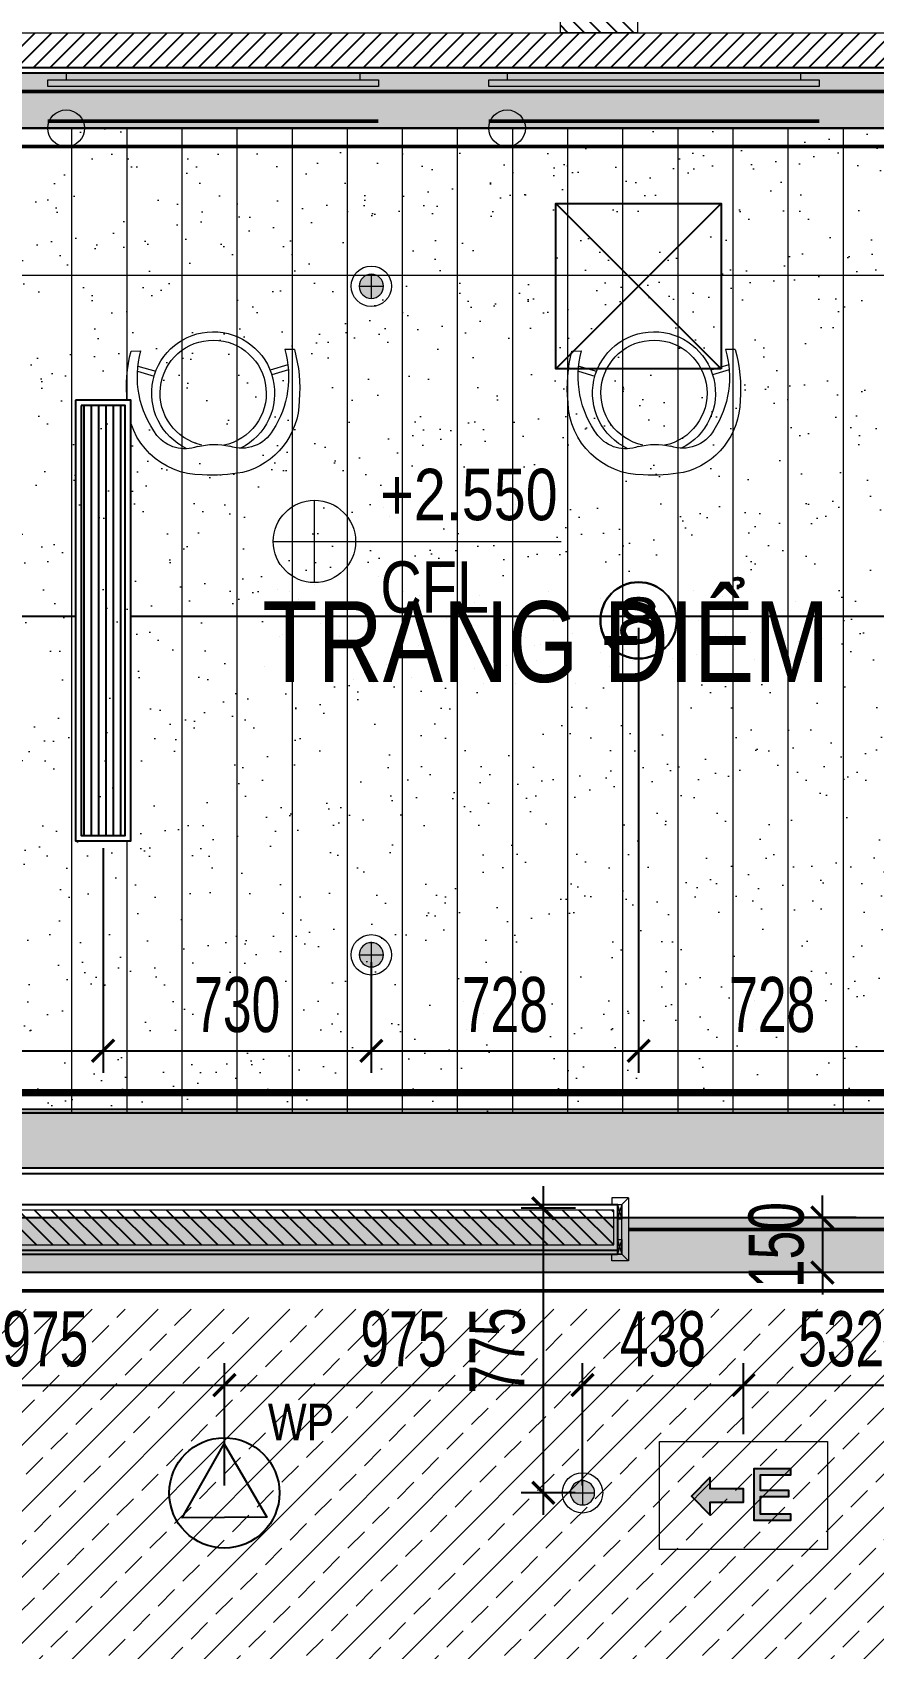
# Model space of a CAD drawing. Header units: millimetres. Extents: x -343543 to 400519, y -115663 to 104219.
# Drawn here: x -235807 to -233516, y 10301 to 14701 of the extents above; entities that cross this region are included whole.
import ezdxf
from ezdxf.enums import TextEntityAlignment as Align
from ezdxf.xclip import XClip

# ---------------------------------------------------------------- set-up
doc = ezdxf.new("R2010")
doc.units = ezdxf.units.MM
doc.header["$XCLIPFRAME"] = 0
for name, pattern in [("$0$02'TUONG Xay$0$HIDDEN", [0.375, 0.25, -0.125]), ('ACAD_ISO07W100', [3, 0, -3]), ('CONTINOUS', [0]), ('HIDDEN2', [0.1875, 0.125, -0.0625]), ('XREF MAT BANG TUONG XAY$0$CENTER', [50.8, 31.75, -6.35, 6.35, -6.35]), ('XREF MAT BANG TUONG XAY$0$HIDDEN', [0.375, 0.25, -0.125])]:
    doc.linetypes.add(name, pattern=pattern)
doc.layers.get('0').update_dxf_attribs({"color": 231, "lineweight": 0})
doc.layers.get('DefPoints').update_dxf_attribs({"color": 191})
doc.layers.add('A-BaoChay', color=4, linetype='Continuous', lineweight=25, true_color=0x00ffff)
doc.layers.add('fix lightting red', color=1, linetype='Continuous', lineweight=5, true_color=0xff0000)
for name, color, linetype, lineweight in [('A-CLNG', 157, 'Continuous', 25), ('A-FLOR-PRTN', 161, 'Continuous', 9), ('A-PATT', 252, 'Continuous', 9), ('A-SYMBOLS', 10, 'Continuous', 13), ('E-EX', 3, 'Continuous', 25), ('EL - TEXT', 3, 'Continuous', 9), ('fix lighting', 2, 'Continuous', 5), ('SME-E-LTG-DIM', 55, 'Continuous', 18), ('XREF MAT BANG TUONG XAY$0$$0$A-WALL-INT', 8, 'Continuous', 9), ('XREF MAT BANG TUONG XAY$0$$1$A-TEXT', 8, 'Continuous', 25), ('XREF MAT BANG TUONG XAY$0$A-GRID', 8, 'XREF MAT BANG TUONG XAY$0$CENTER', 15), ('XREF MAT BANG TUONG XAY$0$A-WALL-INT', 8, 'Continuous', 9)]:
    doc.layers.add(name, color=color, linetype=linetype, lineweight=lineweight)
for name, color, linetype in [('A-TEXT', 255, 'Continuous'), ('AC - SAG', 160, 'Continuous'), ('XREF MAT BANG TUONG XAY$0$A-FNSH', 8, 'Continuous'), ('XREF MAT BANG TUONG XAY$0$A-FURN', 8, 'Continuous'), ('XREF MAT BANG TUONG XAY$0$A-HIDD', 8, 'XREF MAT BANG TUONG XAY$0$HIDDEN'), ('XREF MAT BANG TUONG XAY$0$A-PATT', 8, 'Continuous')]:
    doc.layers.add(name, color=color, linetype=linetype)
doc.layers.add('EL - CABLE - PA', color=5, linetype='CONTINOUS', true_color=0x0000ff)
doc.styles.add('Arial', font='arial.ttf', dxfattribs={"width": 0.8})
doc.styles.add('LHP', font='arial.ttf')
doc.styles.add('SM-DIMTEXT', font='SME.shx', dxfattribs={"width": 0.7})
doc.styles.add('VTK _ Arial_2.5 mm', font='arial.ttf', dxfattribs={"width": 0.8, "height": 2.5})
doc.styles.add('XREF MAT BANG TUONG XAY$0$Arial', font='arial.ttf', dxfattribs={"width": 0.8})
doc.dimstyles.new('SDIM-100', dxfattribs={"dimscale": 100, "dimtxt": 2, "dimasz": 0.6, "dimexe": 0.6, "dimexo": 0.2, "dimgap": 0.5, "dimtad": 1, "dimdec": 0, "dimzin": 12, "dimtxsty": 'SM-DIMTEXT', "dimblk": 'ARCHTICK', "dimblk1": 'ARCHTICK', "dimblk2": 'ARCHTICK', "dimcen": 0.12, "dimdle": 0.6, "dimclrd": 7, "dimclre": 8, "dimadec": 0, "dimazin": 3, "dimtfac": 2, "dimtix": 1, "dimtmove": 1, "dimatfit": 3, "dimfxl": 1, "dimtzin": 0, "dimarcsym": 1})
pattern_1 = [(90, (-254149.02, 11710), (-150, 9e-15), [])]

# ---------------------------------------------------------------- blocks, each defined once
blk = doc.blocks.new('*U218')
at = {"layer": 'XREF MAT BANG TUONG XAY$0$A-PATT'}
h = blk.add_hatch(dxfattribs=at)
h.set_pattern_fill('ANSI31', color=8, scale=10)
h.set_pattern_definition([(45, (40766.8, -11178.564), (-22.45064, 22.45064), [])])
h.paths.add_polyline_path([(-38.7, 47.5), (5281.3, 47.5), (5281.3, -47.5), (-38.7, -47.5)])
at = {"layer": 'XREF MAT BANG TUONG XAY$0$A-WALL-INT', "color": 8}
blk.add_lwpolyline([(-38.7, 47.5), (5281.3, 47.5), (5281.3, -47.5), (-38.7, -47.5)], close=True, dxfattribs=at)
blk = doc.blocks.new('*U236')
at = {"layer": 'XREF MAT BANG TUONG XAY$0$A-PATT'}
h = blk.add_hatch(dxfattribs=at)
h.set_pattern_fill('ANSI31', color=8, scale=10)
h.set_pattern_definition([(45, (35546.79, -11293.564), (-22.45064, 22.45064), [])])
h.paths.add_polyline_path([(-38.7, 47.5), (61.3, 47.5), (61.3, -162.5), (-38.7, -162.5)])
at = {"layer": 'XREF MAT BANG TUONG XAY$0$A-WALL-INT', "color": 8}
blk.add_lwpolyline([(-38.7, 47.5), (61.3, 47.5), (61.3, -162.5), (-38.7, -162.5)], close=True, dxfattribs=at)
blk = doc.blocks.new('XREF MAT BANG TUONG XAY$0$00.xref_IKIGAI_Truc')
at = {"layer": 'XREF MAT BANG TUONG XAY$0$A-GRID', "color": 8, "ltscale": 20}
blk.add_lwpolyline([(-2907.5, 14700), (42750, 14700)], dxfattribs=at)
blk = doc.blocks.new('XREF MAT BANG TUONG XAY$0$xref_IKIGAI_Cot')
at = {"layer": 'XREF MAT BANG TUONG XAY$0$A-GRID', "color": 8, "ltscale": 20}
blk.add_lwpolyline([(-2907.5, 14700), (42750, 14700)], dxfattribs=at)
blk = doc.blocks.new('*U276')
at = {"layer": 'XREF MAT BANG TUONG XAY$0$A-PATT'}
h = blk.add_hatch(dxfattribs=at)
h.set_pattern_fill('ANSI31', color=8, scale=10)
h.set_pattern_definition([(45, (38191.79, -11178.564), (-22.45064, 22.45064), [])])
h.paths.add_polyline_path([(-38.7, 47.5), (2706.3, 47.5), (2706.3, -47.5), (-38.7, -47.5)])
at = {"layer": 'XREF MAT BANG TUONG XAY$0$A-WALL-INT', "color": 8}
blk.add_lwpolyline([(-38.7, 47.5), (2706.3, 47.5), (2706.3, -47.5), (-38.7, -47.5)], close=True, dxfattribs=at)
blk = doc.blocks.new('XREF MAT BANG NOI THAT$0$01.Xref _MB T1$0$YLD.Studio-03-10')
at = {"color": 8}
for p, q in [((-114.9, 223.3), (-115.2, 197)), ((-73.7, 204.8), (-59.6, 156.3)), ((-59.8, 205.9), (-46.6, 160.6)), ((-77.6, -203.4), (-62.6, -155.1)), ((-63.7, -204.8), (-49.7, -159.7)), ((-119.2, -221.1), (-118.9, -194.8))]:
    blk.add_line(p, q, dxfattribs=at)
for centre, radius, start, end in [((-15.8, -157.2), 393.2, 84.149, 104.6003), ((18.3, 30), 204.1, 359.8671, 88.3418), ((-45.4, -60.7), 267, 53.1466, 105.1604), ((0, 0), 167.3, 25.2374, 333.6757), ((0, 0), 144.5, 12.1358, 348.5505), ((53.4, 76.5), 98, 339.9252, 51.2235), ((320.2, -3), 180.7, 165.2751, 193.6379), ((-230.1, 2.2), 453.3, 349.5837, 3.4619), ((17.8, -30.4), 204.1, 270.5713, 345.9889), ((51.9, -77.5), 98, 299.7276, 18.9878), ((-44.2, 60.7), 266.2, 253.7114, 302.9528), ((-12.8, 157.4), 393.2, 254.3128, 274.764)]:
    blk.add_arc(centre, radius, start, end, dxfattribs=at)
blk = doc.blocks.new('XREF MAT BANG NOI THAT')
at = {"color": 8}
for points in [[(30945, 11510), (31495, 11510), (31495, 14285), (31190, 14285), (31190, 14590), (25897.5, 14590), (25900, 11509.6), (26450, 11510), (26450, 14040), (30945, 14040)], [(27089.5, 14554), (27089.5, 14572), (27989.5, 14572), (27989.5, 14554)], [(27939.5, 14590), (27139.5, 14590), (27139.5, 14572), (27939.5, 14572)], [(28289.5, 14554), (28289.5, 14572), (29189.5, 14572), (29189.5, 14554)], [(29139.5, 14590), (28339.5, 14590), (28339.5, 14572), (29139.5, 14572)]]:
    blk.add_lwpolyline(points, close=True, dxfattribs=at)
for centre in [(27139.5, 14440), (28339.5, 14440)]:
    blk.add_circle(centre, 50, dxfattribs=at)
at = {"color": 8, "xscale": -1.000000000000001, "rotation": 90}
for p in [(27539.5, 13718.8), (28739.5, 13718.8)]:
    blk.add_blockref('XREF MAT BANG NOI THAT$0$01.Xref _MB T1$0$YLD.Studio-03-10', p, dxfattribs=at)
blk = doc.blocks.new('01.Xref _MB T1')
at = {"layer": 'XREF MAT BANG TUONG XAY$0$$0$A-WALL-INT', "color": 8}
for points in [[(28624.99146, 11527.99999), (28624.99146, 11509.99999), (28651.99146, 11509.99999), (28669.99146, 11527.99999)], [(28639.99146, 11509.99999), (28651.99146, 11509.99999), (28651.99146, 11469.99999), (28639.99146, 11469.99999)], [(28651.99146, 11509.99999), (28669.99146, 11527.99999), (28669.99146, 11356.99999), (28651.99146, 11374.99999)], [(28639.99146, 11414.99999), (28651.99146, 11414.99999), (28651.99146, 11374.99999), (28639.99146, 11374.99999)], [(28624.99146, 11356.99999), (28624.99146, 11374.99999), (28651.99146, 11374.99999), (28669.99146, 11356.99999)]]:
    blk.add_lwpolyline(points, close=True, dxfattribs=at)
for points in [[(28639.99146, 11509.99999), (28651.99146, 11469.99999)], [(28651.99146, 11509.99999), (28639.99146, 11469.99999)], [(28639.99146, 11414.99999), (28651.99146, 11374.99999)], [(28651.99146, 11414.99999), (28639.99146, 11374.99999)]]:
    blk.add_lwpolyline(points, dxfattribs=at)
at = {"layer": 'XREF MAT BANG TUONG XAY$0$A-FNSH', "color": 8}
for points in [[(31620.01073, 14715.00011), (31620.00085, 11309.99999), (31494.99193, 11309.99999), (31494.99193, 11385), (30145.00077, 11385), (30145.00077, 11510), (31495.00143, 11510), (31495.00473, 14285), (31190.01068, 14284.99999), (31190.01068, 14590), (25900.03504, 14590), (25900.02556, 11509.99995), (28639.99146, 11509.99995), (28639.99146, 11384.99995), (25900.00142, 11384.99995), (25900.00142, 11314.99999), (25775.00148, 11314.99999), (25775.00136, 14590), (25244.99202, 14590), (25244.99202, 14715.0002)], [(25910.00142, 11314.99999), (25910.00142, 11374.99995), (28639.99146, 11374.99995)]]:
    blk.add_lwpolyline(points, dxfattribs=at)
at = {"layer": 'XREF MAT BANG TUONG XAY$0$A-HIDD', "color": 8, "ltscale": 200, "const_width": 10}
blk.add_lwpolyline([(28669.99146, 11442.49999), (30115.00077, 11442.49994)], dxfattribs=at)
at = {"color": 8}
blk.add_blockref('XREF MAT BANG TUONG XAY$0$00.xref_IKIGAI_Truc', (0.00011, 0), dxfattribs=at)
ref = blk.add_blockref('XREF MAT BANG TUONG XAY$0$xref_IKIGAI_Cot', (-0.00927, -0.00001), dxfattribs=at)
XClip(ref).set_block_clipping_path([(-1610.3425959283, -2225.6693134198), (41829.1295208634, 21555.8819575264)])
at = {"layer": 'XREF MAT BANG TUONG XAY$0$A-FURN', "color": 8}
for name, p, rotation in [('*U236', (28532.50133, 14738.6983), 90.00000000000001), ('*U218', (31166.30289, 14652.5), 180)]:
    blk.add_blockref(name, p, dxfattribs=dict(at, rotation=rotation))
at = {"layer": 'XREF MAT BANG TUONG XAY$0$A-FURN', "color": 8, "xscale": -1}
blk.add_blockref('*U276', (28591.29315, 11447.49995), dxfattribs=at)
at = {"layer": 'XREF MAT BANG TUONG XAY$0$$1$A-TEXT', "color": 8, "style": 'XREF MAT BANG TUONG XAY$0$Arial', "width": 0.8}
blk.add_text('TRANG ĐIỂM', height=220, dxfattribs=at).set_placement((27673.57742, 12932.58551))
at = {"layer": 'A-PATT', "color": 8}
blk.add_blockref('XREF MAT BANG NOI THAT', (0, 0), dxfattribs=at)
blk = doc.blocks.new('DenSanTuongT1Ikigai')
at = {"layer": 'fix lightting red', "color": 1, "linetype": "$0$02'TUONG Xay$0$HIDDEN", "ltscale": 500, "true_color": 0xff0000, "const_width": 10}
for points in [[(31190, 14540), (25950, 14540), (25950, 11509.6)], [(31190, 14540), (25950, 14540), (25950, 11509.6)], [(27989.5, 14459.1), (27089.5, 14459.1)], [(29189.5, 14459.1), (28289.5, 14459.1)]]:
    blk.add_lwpolyline(points, dxfattribs=at)
blk = doc.blocks.new('_ArchTick')
at = {"color": 0, "linetype": 'ByBlock', "const_width": 0.15}
blk.add_lwpolyline([(-0.5, -0.5), (0.5, 0.5)], dxfattribs=at)
blk = doc.blocks.new('*D1209')
at = {"layer": 'DefPoints', "color": 0, "transparency": 16777216}
for p in [(-235614, 12500), (-236344, 12190), (-235614, 11928.6)]:
    blk.add_point(p, dxfattribs=at)
at = {"layer": 'SME-E-LTG-DIM', "color": 8, "lineweight": -2, "transparency": 16777216}
for p, q in [((-235614, 12480), (-235614, 11868.6)), ((-236344, 12170), (-236344, 11868.6))]:
    blk.add_line(p, q, dxfattribs=at)
at = {"layer": 'SME-E-LTG-DIM', "color": 7, "lineweight": -2, "transparency": 16777216}
blk.add_line((-236404, 11928.6), (-235554, 11928.6), dxfattribs=at)
at = {"layer": 'SME-E-LTG-DIM', "color": 7, "lineweight": -2, "transparency": 16777216, "xscale": 60, "yscale": 60, "zscale": 60, "rotation": 180}
blk.add_blockref('_ArchTick', (-236344, 11928.6), dxfattribs=at)
at = {"layer": 'SME-E-LTG-DIM', "color": 7, "lineweight": -2, "transparency": 16777216, "xscale": 60, "yscale": 60, "zscale": 60}
blk.add_blockref('_ArchTick', (-235614, 11928.6), dxfattribs=at)
at = {"layer": 'SME-E-LTG-DIM', "color": 0, "transparency": 16777216, "insert": (-235979, 12053.6), "char_height": 150, "attachment_point": 5, "style": 'SM-DIMTEXT'}
blk.add_mtext('730', dxfattribs=at)
blk = doc.blocks.new('*D1210')
at = {"layer": 'DefPoints', "color": 0, "transparency": 16777216}
for p in [(-235614, 12500), (-234884, 12190), (-234884, 11928.6)]:
    blk.add_point(p, dxfattribs=at)
at = {"layer": 'SME-E-LTG-DIM', "color": 8, "lineweight": -2, "transparency": 16777216}
for p, q in [((-235614, 12480), (-235614, 11868.6)), ((-234884, 12170), (-234884, 11868.6))]:
    blk.add_line(p, q, dxfattribs=at)
at = {"layer": 'SME-E-LTG-DIM', "color": 7, "lineweight": -2, "transparency": 16777216}
blk.add_line((-235674, 11928.6), (-234824, 11928.6), dxfattribs=at)
at = {"layer": 'SME-E-LTG-DIM', "color": 7, "lineweight": -2, "transparency": 16777216, "xscale": 60, "yscale": 60, "zscale": 60, "rotation": 180}
blk.add_blockref('_ArchTick', (-235614, 11928.6), dxfattribs=at)
at = {"layer": 'SME-E-LTG-DIM', "color": 7, "lineweight": -2, "transparency": 16777216, "xscale": 60, "yscale": 60, "zscale": 60}
blk.add_blockref('_ArchTick', (-234884, 11928.6), dxfattribs=at)
at = {"layer": 'SME-E-LTG-DIM', "color": 0, "transparency": 16777216, "insert": (-235249, 12053.6), "char_height": 150, "attachment_point": 5, "style": 'SM-DIMTEXT'}
blk.add_mtext('730', dxfattribs=at)
blk = doc.blocks.new('*D1211')
at = {"layer": 'DefPoints', "color": 0, "transparency": 16777216}
for p in [(-234156.5, 13100.3), (-234884, 12190), (-234156.5, 11928.6)]:
    blk.add_point(p, dxfattribs=at)
at = {"layer": 'SME-E-LTG-DIM', "color": 8, "lineweight": -2, "transparency": 16777216}
for p, q in [((-234156.5, 13080.3), (-234156.5, 11868.6)), ((-234884, 12170), (-234884, 11868.6))]:
    blk.add_line(p, q, dxfattribs=at)
at = {"layer": 'SME-E-LTG-DIM', "color": 7, "lineweight": -2, "transparency": 16777216}
blk.add_line((-234944, 11928.6), (-234096.5, 11928.6), dxfattribs=at)
at = {"layer": 'SME-E-LTG-DIM', "color": 7, "lineweight": -2, "transparency": 16777216, "xscale": 60, "yscale": 60, "zscale": 60, "rotation": 180}
blk.add_blockref('_ArchTick', (-234884, 11928.6), dxfattribs=at)
at = {"layer": 'SME-E-LTG-DIM', "color": 7, "lineweight": -2, "transparency": 16777216, "xscale": 60, "yscale": 60, "zscale": 60}
blk.add_blockref('_ArchTick', (-234156.5, 11928.6), dxfattribs=at)
at = {"layer": 'SME-E-LTG-DIM', "color": 0, "transparency": 16777216, "insert": (-234520.3, 12053.6), "char_height": 150, "attachment_point": 5, "style": 'SM-DIMTEXT'}
blk.add_mtext('728', dxfattribs=at)
blk = doc.blocks.new('*D1212')
at = {"layer": 'DefPoints', "color": 0, "transparency": 16777216}
for p in [(-234156.5, 13100.3), (-233429, 12190), (-233429, 11928.6)]:
    blk.add_point(p, dxfattribs=at)
at = {"layer": 'SME-E-LTG-DIM', "color": 8, "lineweight": -2, "transparency": 16777216}
for p, q in [((-234156.5, 13080.3), (-234156.5, 11868.6)), ((-233429, 12170), (-233429, 11868.6))]:
    blk.add_line(p, q, dxfattribs=at)
at = {"layer": 'SME-E-LTG-DIM', "color": 7, "lineweight": -2, "transparency": 16777216}
blk.add_line((-234216.5, 11928.6), (-233369, 11928.6), dxfattribs=at)
at = {"layer": 'SME-E-LTG-DIM', "color": 7, "lineweight": -2, "transparency": 16777216, "xscale": 60, "yscale": 60, "zscale": 60, "rotation": 180}
blk.add_blockref('_ArchTick', (-234156.5, 11928.6), dxfattribs=at)
at = {"layer": 'SME-E-LTG-DIM', "color": 7, "lineweight": -2, "transparency": 16777216, "xscale": 60, "yscale": 60, "zscale": 60}
blk.add_blockref('_ArchTick', (-233429, 11928.6), dxfattribs=at)
at = {"layer": 'SME-E-LTG-DIM', "color": 0, "transparency": 16777216, "insert": (-233792.8, 12053.6), "char_height": 150, "attachment_point": 5, "style": 'SM-DIMTEXT'}
blk.add_mtext('728', dxfattribs=at)
blk = doc.blocks.new('*D1242')
at = {"layer": 'DefPoints', "color": 0, "transparency": 16777216}
for p in [(-233544, 11474.8), (-233656.1, 11324.8), (-233544, 11324.8)]:
    blk.add_point(p, dxfattribs=at)
at = {"layer": 'SME-E-LTG-DIM', "color": 7, "lineweight": -2, "transparency": 16777216}
for p, q in [((-233656.1, 11474.8), (-233656.1, 11534.8)), ((-233656.1, 11474.8), (-233656.1, 11324.8)), ((-233656.1, 11324.8), (-233656.1, 11264.8))]:
    blk.add_line(p, q, dxfattribs=at)
at = {"layer": 'SME-E-LTG-DIM', "color": 8, "lineweight": -2, "transparency": 16777216}
for p, q in [((-233564, 11474.8), (-233716.1, 11474.8)), ((-233564, 11324.8), (-233716.1, 11324.8))]:
    blk.add_line(p, q, dxfattribs=at)
at = {"layer": 'SME-E-LTG-DIM', "color": 7, "lineweight": -2, "transparency": 16777216, "xscale": 60, "yscale": 60, "zscale": 60}
for p, rotation in [((-233656.1, 11474.8), 270), ((-233656.1, 11324.8), 90)]:
    blk.add_blockref('_ArchTick', p, dxfattribs=dict(at, rotation=rotation))
at = {"layer": 'SME-E-LTG-DIM', "color": 0, "transparency": 16777216, "insert": (-233781.1, 11399.8), "char_height": 150, "attachment_point": 5, "rotation": 90, "style": 'SM-DIMTEXT'}
blk.add_mtext('150', dxfattribs=at)
blk = doc.blocks.new('*D1243')
at = {"layer": 'DefPoints', "color": 0, "transparency": 16777216}
for p in [(-234307.8, 11500), (-234416, 10725.2), (-234309, 10725.2)]:
    blk.add_point(p, dxfattribs=at)
at = {"layer": 'SME-E-LTG-DIM', "color": 7, "lineweight": -2, "transparency": 16777216}
blk.add_line((-234416, 11560), (-234416, 10665.2), dxfattribs=at)
at = {"layer": 'SME-E-LTG-DIM', "color": 8, "lineweight": -2, "transparency": 16777216}
for p, q in [((-234327.8, 11500), (-234476, 11500)), ((-234329, 10725.2), (-234476, 10725.2))]:
    blk.add_line(p, q, dxfattribs=at)
at = {"layer": 'SME-E-LTG-DIM', "color": 7, "lineweight": -2, "transparency": 16777216, "xscale": 60, "yscale": 60, "zscale": 60}
for p, rotation in [((-234416, 11500), 90), ((-234416, 10725.2), 270)]:
    blk.add_blockref('_ArchTick', p, dxfattribs=dict(at, rotation=rotation))
at = {"layer": 'SME-E-LTG-DIM', "color": 0, "transparency": 16777216, "insert": (-234541, 11112.6), "char_height": 150, "attachment_point": 5, "rotation": 90, "style": 'SM-DIMTEXT'}
blk.add_mtext('775', dxfattribs=at)
blk = doc.blocks.new('*D1246')
at = {"layer": 'DefPoints', "color": 0, "transparency": 16777216}
for p in [(-235284, 11018.7), (-236259, 10725.2), (-235284, 10725)]:
    blk.add_point(p, dxfattribs=at)
at = {"layer": 'SME-E-LTG-DIM', "color": 8, "lineweight": -2, "transparency": 16777216}
for p, q in [((-236259, 10745.2), (-236259, 11078.7)), ((-235284, 10745), (-235284, 11078.7))]:
    blk.add_line(p, q, dxfattribs=at)
at = {"layer": 'SME-E-LTG-DIM', "color": 7, "lineweight": -2, "transparency": 16777216}
blk.add_line((-236319, 11018.7), (-235224, 11018.7), dxfattribs=at)
at = {"layer": 'SME-E-LTG-DIM', "color": 7, "lineweight": -2, "transparency": 16777216, "xscale": 60, "yscale": 60, "zscale": 60, "rotation": 180}
blk.add_blockref('_ArchTick', (-236259, 11018.7), dxfattribs=at)
at = {"layer": 'SME-E-LTG-DIM', "color": 7, "lineweight": -2, "transparency": 16777216, "xscale": 60, "yscale": 60, "zscale": 60}
blk.add_blockref('_ArchTick', (-235284, 11018.7), dxfattribs=at)
at = {"layer": 'SME-E-LTG-DIM', "color": 0, "transparency": 16777216, "insert": (-235771.5, 11143.7), "char_height": 150, "attachment_point": 5, "style": 'SM-DIMTEXT'}
blk.add_mtext('975', dxfattribs=at)
blk = doc.blocks.new('*D1247')
at = {"layer": 'DefPoints', "color": 0, "transparency": 16777216}
for p in [(-234309, 11018.7), (-235284, 10725), (-234309, 10725.2)]:
    blk.add_point(p, dxfattribs=at)
at = {"layer": 'SME-E-LTG-DIM', "color": 8, "lineweight": -2, "transparency": 16777216}
for p, q in [((-235284, 10745), (-235284, 11078.7)), ((-234309, 10745.2), (-234309, 11078.7))]:
    blk.add_line(p, q, dxfattribs=at)
at = {"layer": 'SME-E-LTG-DIM', "color": 7, "lineweight": -2, "transparency": 16777216}
blk.add_line((-235344, 11018.7), (-234249, 11018.7), dxfattribs=at)
at = {"layer": 'SME-E-LTG-DIM', "color": 7, "lineweight": -2, "transparency": 16777216, "xscale": 60, "yscale": 60, "zscale": 60, "rotation": 180}
blk.add_blockref('_ArchTick', (-235284, 11018.7), dxfattribs=at)
at = {"layer": 'SME-E-LTG-DIM', "color": 7, "lineweight": -2, "transparency": 16777216, "xscale": 60, "yscale": 60, "zscale": 60}
blk.add_blockref('_ArchTick', (-234309, 11018.7), dxfattribs=at)
at = {"layer": 'SME-E-LTG-DIM', "color": 0, "transparency": 16777216, "insert": (-234796.5, 11143.7), "char_height": 150, "attachment_point": 5, "style": 'SM-DIMTEXT'}
blk.add_mtext('975', dxfattribs=at)
blk = doc.blocks.new('*D1248')
at = {"layer": 'DefPoints', "color": 0, "transparency": 16777216}
for p in [(-233870.9, 11018.7), (-233870.9, 10865), (-234309, 10725.2)]:
    blk.add_point(p, dxfattribs=at)
at = {"layer": 'SME-E-LTG-DIM', "color": 8, "lineweight": -2, "transparency": 16777216}
for p, q in [((-234309, 10745.2), (-234309, 11078.7)), ((-233870.9, 10885), (-233870.9, 11078.7))]:
    blk.add_line(p, q, dxfattribs=at)
at = {"layer": 'SME-E-LTG-DIM', "color": 7, "lineweight": -2, "transparency": 16777216}
blk.add_line((-234369, 11018.7), (-233810.9, 11018.7), dxfattribs=at)
at = {"layer": 'SME-E-LTG-DIM', "color": 7, "lineweight": -2, "transparency": 16777216, "xscale": 60, "yscale": 60, "zscale": 60, "rotation": 180}
blk.add_blockref('_ArchTick', (-234309, 11018.7), dxfattribs=at)
at = {"layer": 'SME-E-LTG-DIM', "color": 7, "lineweight": -2, "transparency": 16777216, "xscale": 60, "yscale": 60, "zscale": 60}
blk.add_blockref('_ArchTick', (-233870.9, 11018.7), dxfattribs=at)
at = {"layer": 'SME-E-LTG-DIM', "color": 0, "transparency": 16777216, "insert": (-234090, 11143.7), "char_height": 150, "attachment_point": 5, "style": 'SM-DIMTEXT'}
blk.add_mtext('438', dxfattribs=at)
blk = doc.blocks.new('*D1249')
at = {"layer": 'DefPoints', "color": 0, "transparency": 16777216}
for p in [(-233339, 11018.7), (-233339, 10875.2), (-233870.9, 10865)]:
    blk.add_point(p, dxfattribs=at)
at = {"layer": 'SME-E-LTG-DIM', "color": 8, "lineweight": -2, "transparency": 16777216}
for p, q in [((-233870.9, 10885), (-233870.9, 11078.7)), ((-233339, 10895.2), (-233339, 11078.7))]:
    blk.add_line(p, q, dxfattribs=at)
at = {"layer": 'SME-E-LTG-DIM', "color": 7, "lineweight": -2, "transparency": 16777216}
blk.add_line((-233930.9, 11018.7), (-233279, 11018.7), dxfattribs=at)
at = {"layer": 'SME-E-LTG-DIM', "color": 7, "lineweight": -2, "transparency": 16777216, "xscale": 60, "yscale": 60, "zscale": 60, "rotation": 180}
blk.add_blockref('_ArchTick', (-233870.9, 11018.7), dxfattribs=at)
at = {"layer": 'SME-E-LTG-DIM', "color": 7, "lineweight": -2, "transparency": 16777216, "xscale": 60, "yscale": 60, "zscale": 60}
blk.add_blockref('_ArchTick', (-233339, 11018.7), dxfattribs=at)
at = {"layer": 'SME-E-LTG-DIM', "color": 0, "transparency": 16777216, "insert": (-233605, 11143.7), "char_height": 150, "attachment_point": 5, "style": 'SM-DIMTEXT'}
blk.add_mtext('532', dxfattribs=at)
blk = doc.blocks.new('ĐÈN EXIT CHỈ HƯỚNG')
at = {"lineweight": 9}
h = blk.add_hatch(color=256, dxfattribs=at)
h.paths.add_polyline_path([(-17.9, -64.8), (78.3, -64.8), (78.3, -49.1), (-0.3, -49.1), (-0.3, -8.2), (73.3, -8.2), (73.3, 7.3), (-0.3, 7.3), (-0.3, 52.7), (78.3, 52.7), (78.3, 68.3), (-17.9, 68.3)])
h.paths.add_polyline_path([(-130.5, -43.1), (-130.6, -12.8), (-44.6, -12.8), (-44.6, 21.7), (-130.6, 21.7), (-130.6, 55.2), (-179.6, 6.1)])
blk.add_line((-44.6, 21.7), (-44.6, -12.8))
at = {"lineweight": 15, "flags": 128}
blk.add_lwpolyline([(173.2, -135.6), (173.2, 144.4), (-262.4, 144.4), (-262.4, -135.6)], close=True, dxfattribs=at)
at = {"flags": 128}
for points in [[(-130.6, -43), (-179.6, 6.1), (-130.6, 55.2), (-130.6, 21.7), (-44.6, 21.7), (-44.6, -12.8), (-130.6, -12.8)], [(78.3, -64.8), (-17.9, -64.8), (-17.9, 68.3), (78.3, 68.3), (78.3, 52.7), (-0.3, 52.7), (-0.3, 7.3), (73.3, 7.3), (73.3, -8.2), (-0.3, -8.2), (-0.3, -49.1), (78.3, -49.1)]]:
    blk.add_lwpolyline(points, close=True, dxfattribs=at)
blk = doc.blocks.new('Exit su co')
at = {"layer": 'E-EX', "color": 3, "true_color": 0x00ff00, "xscale": -1.050000000000056, "yscale": 1.050000000000056, "zscale": 1.050000000000056, "rotation": 180}
blk.add_blockref('ĐÈN EXIT CHỈ HƯỚNG', (29030, 10725.2), dxfattribs=at)
blk = doc.blocks.new('XR-TRAN_SANH$0$A$C896e62ca')
at = {"layer": 'A-PATT', "true_color": 0x848484}
h = blk.add_hatch(color=252, dxfattribs=at)
h.dxf.hatch_style = 1
edge = h.paths.add_edge_path()
edge.add_arc((0, 0), 33, 0, 360)
at = {"color": 0, "linetype": 'ByBlock'}
for p, q in [((33, 0), (-33, 0)), ((0, 33), (0, -33))]:
    blk.add_line(p, q, dxfattribs=at)
blk.add_circle((0, 0), 33, dxfattribs=at)
for start, end in [(90, 270), (270, 90)]:
    blk.add_arc((0, 0), 55, start, end, dxfattribs=at)
blk = doc.blocks.new('A$C9c5a61fb')
blk.add_wipeout([(75, 600), (-75, 600), (-75, -600), (75, -600)]).dxf.layer = 'DefPoints'
at = {"linetype": 'Continuous'}
h = blk.add_hatch(dxfattribs=at)
h.set_pattern_fill('_USER', color=8, scale=20, angle=90, style=0, pattern_type=0)
h.set_pattern_definition([(90, (-62114.142, -4511.657), (-20, 1e-15), [])])
h.paths.add_polyline_path([(60, 585), (60, -585), (-60, -585), (-60, 585)])
at = {"color": 8, "linetype": 'Continuous'}
blk.add_lwpolyline([(75, 600), (75, -600), (-75, -600), (-75, 600)], close=True, dxfattribs=at)
at = {"linetype": 'Continuous'}
blk.add_lwpolyline([(60, 585), (60, -585), (-60, -585), (-60, 585)], close=True, dxfattribs=at)
blk = doc.blocks.new('dau bao khoi')
blk.add_circle((0, 0), 104)
at = {"layer": 'A-TEXT', "ltscale": 5, "style": 'LHP'}
blk.add_text('S', height=125, dxfattribs=at).set_placement((0, 0), align=Align.MIDDLE_CENTER)
blk = doc.blocks.new('A$C27823762')
at = {"color": 10}
blk.add_lwpolyline([(-225, -225), (225, -225), (225, 225), (-225, 225)], close=True, dxfattribs=at)
blk.add_lwpolyline([(-225, 225), (225, -225), (225, 225), (-225, -225)], dxfattribs=at)
blk = doc.blocks.new('LOA ÂM TRẦN 6W CHỊU NƯỚC')
at = {"ltscale": 3}
blk.add_lwpolyline([(132764.1, 323760.9), (132880.8, 323561.6), (132649.9, 323560.2)], close=True, dxfattribs=at)
blk.add_circle((132764.9, 323627.6), 150, dxfattribs=at)
at = {"layer": 'EL - TEXT', "color": 3, "style": 'Arial', "width": 0.8}
blk.add_text('WP', height=100, rotation=0.1629, dxfattribs=at).set_placement((132883.6, 323820.5), align=Align.MIDDLE_LEFT)
blk = doc.blocks.new('*U1475')
blk.add_line((-2, 0), (12, 0))
blk.add_lwpolyline([(0, -2), (0, 2)])
at = {"layer": 'A-SYMBOLS'}
blk.add_circle((0, 0), 2, dxfattribs=at)
at = {"color": 7, "style": 'VTK _ Arial_2.5 mm', "width": 0.8, "flags": 4}
blk.add_attdef('FINISHFLOORLEVEL', text='', height=2.5, dxfattribs=at).set_placement((3.2, 3.532), align=Align.TOP_LEFT)
blk.add_attdef('NAMEOFLEVEL', (3.2, -3.468), '', height=2.5, dxfattribs=at)

msp = doc.modelspace()

# ---------------------------------------------------------------- block references
at = {"layer": 'A-SYMBOLS'}
msp.add_blockref('01.Xref _MB T1', (-262854, 0), dxfattribs=at)

# ---------------------------------------------------------------- next in the draw order: hatches: boundary and pattern name
at = {"layer": 'A-PATT'}
h = msp.add_hatch(dxfattribs=at)
h.set_pattern_fill('_USER', color=256, scale=150, angle=90, pattern_type=0)
h.set_pattern_definition(pattern_1)
h.paths.add_polyline_path([(-231664, 14440), (-236804, 14440), (-236804.1, 11769.8), (-231509.1, 11769.8), (-231509, 14285), (-231664, 14285)])
h = msp.add_hatch(dxfattribs=at)
h.set_pattern_fill('ZIGZAG', color=256, scale=10)
h.set_pattern_definition([(0, (-262854.106, 99.787), (31.75, 31.75), [31.75, -31.75]), (90, (-262822.356, 99.787), (-31.75, 31.75), [31.75, -31.75])])
h.paths.add_polyline_path([(-231359.1, 11324.8), (-236944.1, 11324.8), (-236944.1, 11474.8), (-231359.1, 11474.8)])
h = msp.add_hatch(dxfattribs=at)
h.set_pattern_fill('ANSI33', color=256, scale=20, double=1)
h.set_pattern_definition([(45, (-262854.02, -1e-05), (-89.80256, 89.80256), []), (45, (-262764.22, -1e-05), (-89.80256, 89.80256), [63.5, -31.75])])
h.paths.add_polyline_path([(-231359, 10215), (-231359, 11225), (-236944, 11225), (-236944, 9770), (-235574, 9770), (-235574, 10225), (-235429, 10225), (-235429, 6235), (-231824, 6235), (-231824, 6430), (-231474, 6430), (-231474, 9785), (-231664, 9785), (-231664, 10215)])

# ---------------------------------------------------------------- next in the draw order: linework, layer by layer
at = {"layer": 'A-CLNG', "color": 251}
for points in [[(-231649, 14605), (-236969, 14605), (-236969.1, 11594.8), (-231344.1, 11594.8), (-231344, 14300), (-231649, 14300)], [(-231664, 14440), (-236804, 14440), (-236804.1, 11769.8), (-231509.1, 11769.8), (-231509, 14285), (-231664, 14285)], [(-231359.1, 11324.8), (-236944.1, 11324.8), (-236944.1, 11474.8), (-231359.1, 11474.8)], [(-231359, 10215), (-231359.1, 11324.8), (-236944.1, 11324.8), (-236944, 9770), (-235574, 9770), (-235574, 10225), (-235429, 10225), (-235429, 6235), (-233164, 6235), (-233164, 6235), (-232834, 6235), (-232834, 6235), (-231824, 6235), (-231824, 6430), (-231474, 6430), (-231474, 9785), (-231664, 9785), (-231664, 10215)]]:
    msp.add_lwpolyline(points, close=True, dxfattribs=at)
at = {"layer": 'A-CLNG', "color": 251, "linetype": 'ACAD_ISO07W100', "ltscale": 0.01, "const_width": 5}
msp.add_lwpolyline([(-231509, 13211.5), (-231509, 13111.5), (-236654, 13111.5)], dxfattribs=at)
at = {"layer": 'fix lighting', "color": 1, "linetype": 'HIDDEN2', "true_color": 0xff0000, "const_width": 10}
msp.add_lwpolyline([(-231714, 14390), (-236754, 14390), (-236754.1, 11819.8), (-231559.1, 11819.8), (-231559, 14235), (-231714, 14235)], close=True, dxfattribs=at)
msp.add_lwpolyline([(-231359.1, 11274.8), (-236944.1, 11274.8)], dxfattribs=at)

# ---------------------------------------------------------------- next in the draw order: block references
at = {"layer": 'A-BaoChay', "color": 1}
msp.add_blockref('dau bao khoi', (-234156.5, 13100.3), dxfattribs=at)
at = {"layer": 'A-BaoChay', "color": 1, "xscale": -1}
msp.add_blockref('dau bao khoi', (-234156.5, 13100.3), dxfattribs=at)
at = {"layer": 'A-CLNG', "xscale": -1}
msp.add_blockref('A$C27823762', (-234156.5, 14010), dxfattribs=at)
msp.add_blockref('A$C27823762', (-234156.5, 14010), dxfattribs=at)
at = {"layer": 'EL - CABLE - PA'}
msp.add_blockref('LOA ÂM TRẦN 6W CHỊU NƯỚC', (-368048.9, -312902.6), dxfattribs=at)
at = {"layer": 'fix lighting'}
msp.add_blockref('Exit su co', (-262854, -2.5), dxfattribs=at)
at = {"layer": 'fix lighting', "xscale": -1}
for p in [(-234884, 14010), (-234884, 14010), (-234884, 12190), (-234884, 12190), (-234309, 10725.2)]:
    msp.add_blockref('XR-TRAN_SANH$0$A$C896e62ca', p, dxfattribs=at)

# ---------------------------------------------------------------- next in the draw order: block references
at = {"layer": 'AC - SAG', "xscale": -1}
msp.add_blockref('A$C9c5a61fb', (-235614, 13100), dxfattribs=at)

# ---------------------------------------------------------------- next in the draw order: hatches: boundary and pattern name
at = {"layer": 'A-PATT'}
h = msp.add_hatch(dxfattribs=at)
h.set_pattern_fill('ZIGZAG', color=256, scale=10)
h.set_pattern_definition([(0, (-262854.025, -1e-05), (31.75, 31.75), [31.75, -31.75]), (90, (-262822.275, -1e-05), (-31.75, 31.75), [31.75, -31.75])])
h.paths.add_polyline_path([(-231664, 14590), (-236954, 14590), (-236954.1, 11609.8), (-231359.1, 11609.8), (-231359, 14285), (-231509, 14285), (-231509.1, 11759.8), (-236804.1, 11759.8), (-236804, 14440), (-231664, 14440)])
h = msp.add_hatch(dxfattribs=at)
h.set_pattern_fill('AR-SAND', color=256, scale=5)
h.set_pattern_definition([(37.5, (-254149.02, 11710), (-8.0002, 244.7066), [0, -193.04, 0, -215.9, 0, -206.375]), (7.5, (-254149.02, 11710), (224.7616, 358.4126), [0, -104.14, 0, -173.99, 0, -66.675]), (327.5, (-254305.23, 11710), (395.4962, 0.7186), [0, -63.5, 0, -228.6, 0, -298.45]), (317.5, (-254305.23, 11710), (381.778, 111.4647), [0, -31.75, 0, -149.86, 0, -171.45])])
h.paths.add_polyline_path([(-231664, 14440), (-236804, 14440), (-236804.1, 11769.8), (-231509.1, 11769.8), (-231509, 14285), (-231664, 14285)])
h = msp.add_hatch(dxfattribs=at)
h.set_pattern_fill('_USER', color=256, scale=150, angle=90, pattern_type=0)
h.set_pattern_definition(pattern_1)
h.paths.add_polyline_path([(-231664, 14440), (-236804, 14440), (-236804.1, 11759.8), (-231509.1, 11759.8), (-231509, 14285), (-231664, 14285)])

# ---------------------------------------------------------------- next in the draw order: linework, layer by layer
at = {"layer": 'A-CLNG', "color": 251}
for points in [[(-231649, 14605), (-236969, 14605), (-236969.1, 11594.8), (-231344.1, 11594.8), (-231344, 14300), (-231649, 14300)], [(-231664, 14590), (-236954, 14590), (-236954.1, 11609.8), (-231359.1, 11609.8), (-231359, 14285), (-231509, 14285), (-231509.1, 11759.8), (-236804.1, 11759.8), (-236804, 14440), (-231664, 14440)], [(-231664, 14440), (-236804, 14440), (-236804.1, 11759.8), (-231509.1, 11759.8), (-231509, 14285), (-231664, 14285)]]:
    msp.add_lwpolyline(points, close=True, dxfattribs=at)
at = {"layer": 'A-CLNG', "color": 251, "linetype": 'ACAD_ISO07W100', "ltscale": 0.01, "const_width": 5}
msp.add_lwpolyline([(-231509, 13211.5), (-231509, 13111.5), (-236654, 13111.5)], dxfattribs=at)
at = {"layer": 'fix lighting', "color": 1, "linetype": 'HIDDEN2', "true_color": 0xff0000, "const_width": 10}
msp.add_lwpolyline([(-231714, 14390), (-236754, 14390), (-236754.1, 11809.8), (-231559.1, 11809.8), (-231559, 14235), (-231714, 14235)], close=True, dxfattribs=at)

# ---------------------------------------------------------------- next in the draw order: block references
at = {"layer": 'AC - SAG', "xscale": -1}
msp.add_blockref('A$C9c5a61fb', (-235614, 13100), dxfattribs=at)

# ---------------------------------------------------------------- next in the draw order: hatches: boundary and pattern name
at = {"layer": 'A-PATT'}
h = msp.add_hatch(dxfattribs=at)
h.set_pattern_fill('AR-SAND', color=256, scale=5)
h.set_pattern_definition([(37.5, (-262854.02, -1e-05), (-8.0002, 244.7066), [0, -193.04, 0, -215.9, 0, -206.375]), (7.5, (-262854.02, -1e-05), (224.7616, 358.4126), [0, -104.14, 0, -173.99, 0, -66.675]), (327.5, (-263010.23, -1e-05), (395.4962, 0.7186), [0, -63.5, 0, -228.6, 0, -298.45]), (317.5, (-263010.23, -1e-05), (381.7782, 111.4647), [0, -31.75, 0, -149.86, 0, -171.45])])
h.paths.add_polyline_path([(-231664, 14440), (-236804, 14440), (-236804.1, 11759.8), (-231509.1, 11759.8), (-231509, 14285), (-231664, 14285)])

# ---------------------------------------------------------------- next in the draw order: block references
at = {"layer": 'A-FLOR-PRTN'}
msp.add_blockref('DenSanTuongT1Ikigai', (-262854, 0), dxfattribs=at)

# ---------------------------------------------------------------- next in the draw order: block references
at = {"layer": 'A-SYMBOLS'}
ref = msp.add_blockref('*U1475', (-235038.8, 13315.3), dxfattribs=dict(at, xscale=56, yscale=56, zscale=56))
ref.add_attrib('FINISHFLOORLEVEL', '+2.550', dxfattribs={"layer": '0', "color": 7, "height": 140, "style": 'VTK _ Arial_2.5 mm', "width": 0.8}).set_placement((-234859.6, 13513.1), align=Align.TOP_LEFT)
ref.add_attrib('NAMEOFLEVEL', 'CFL', (-234859.6, 13121.1), dxfattribs={"layer": '0', "color": 7, "height": 140, "style": 'VTK _ Arial_2.5 mm', "width": 0.8})

# ---------------------------------------------------------------- next in the draw order: dimensions: what is measured, and where the dimension line sits
at = {"layer": 'SME-E-LTG-DIM'}
for base, p1, p2, picture, middle in [((-234156.5315, 11928.6191), (-234884.0328, 12189.9993), (-234156.5315, 13100.3037), '*D1211', (-234520.2821, 12053.6191)), ((-233429.0207, 11928.6191), (-234156.5315, 13100.3037), (-233429.0207, 12189.9993), '*D1212', (-233792.7761, 12053.6191)), ((-235614, 11928.6), (-236344, 12190), (-235614, 12500), '*D1209', (-235979, 12053.6)), ((-234884, 11928.6), (-235614, 12500), (-234884, 12190), '*D1210', (-235249, 12053.6)), ((-235284, 11018.7), (-236259, 10725.2), (-235284, 10725), '*D1246', (-235771.5, 11143.7)), ((-234309, 11018.7), (-235284, 10725), (-234309, 10725.2), '*D1247', (-234796.5, 11143.7)), ((-233870.9, 11018.7), (-234309, 10725.2), (-233870.9, 10865), '*D1248', (-234090, 11143.7)), ((-233339, 11018.7), (-233870.9, 10865), (-233339, 10875.2), '*D1249', (-233605, 11143.7))]:
    dim = msp.add_linear_dim(base=base, p1=p1, p2=p2, dimstyle='SDIM-100', override={"dimtxt": 1.5, "dimtfill": 0}, dxfattribs=at)
    dim.commit()
    dim.dimension.update_dxf_attribs({"geometry": picture, "text_midpoint": middle})
for base, p1, p2, picture, middle in [((-234416, 10725.2), (-234307.8, 11500), (-234309, 10725.2), '*D1243', (-234541, 11112.6)), ((-233656.1, 11324.8), (-233544, 11474.8), (-233544, 11324.8), '*D1242', (-233781.1, 11399.8))]:
    dim = msp.add_linear_dim(base=base, p1=p1, p2=p2, angle=90, dimstyle='SDIM-100', override={"dimtxt": 1.5, "dimtfill": 0}, dxfattribs=at)
    dim.commit()
    dim.dimension.update_dxf_attribs({"geometry": picture, "text_midpoint": middle})

doc.saveas('drawing.dxf')
